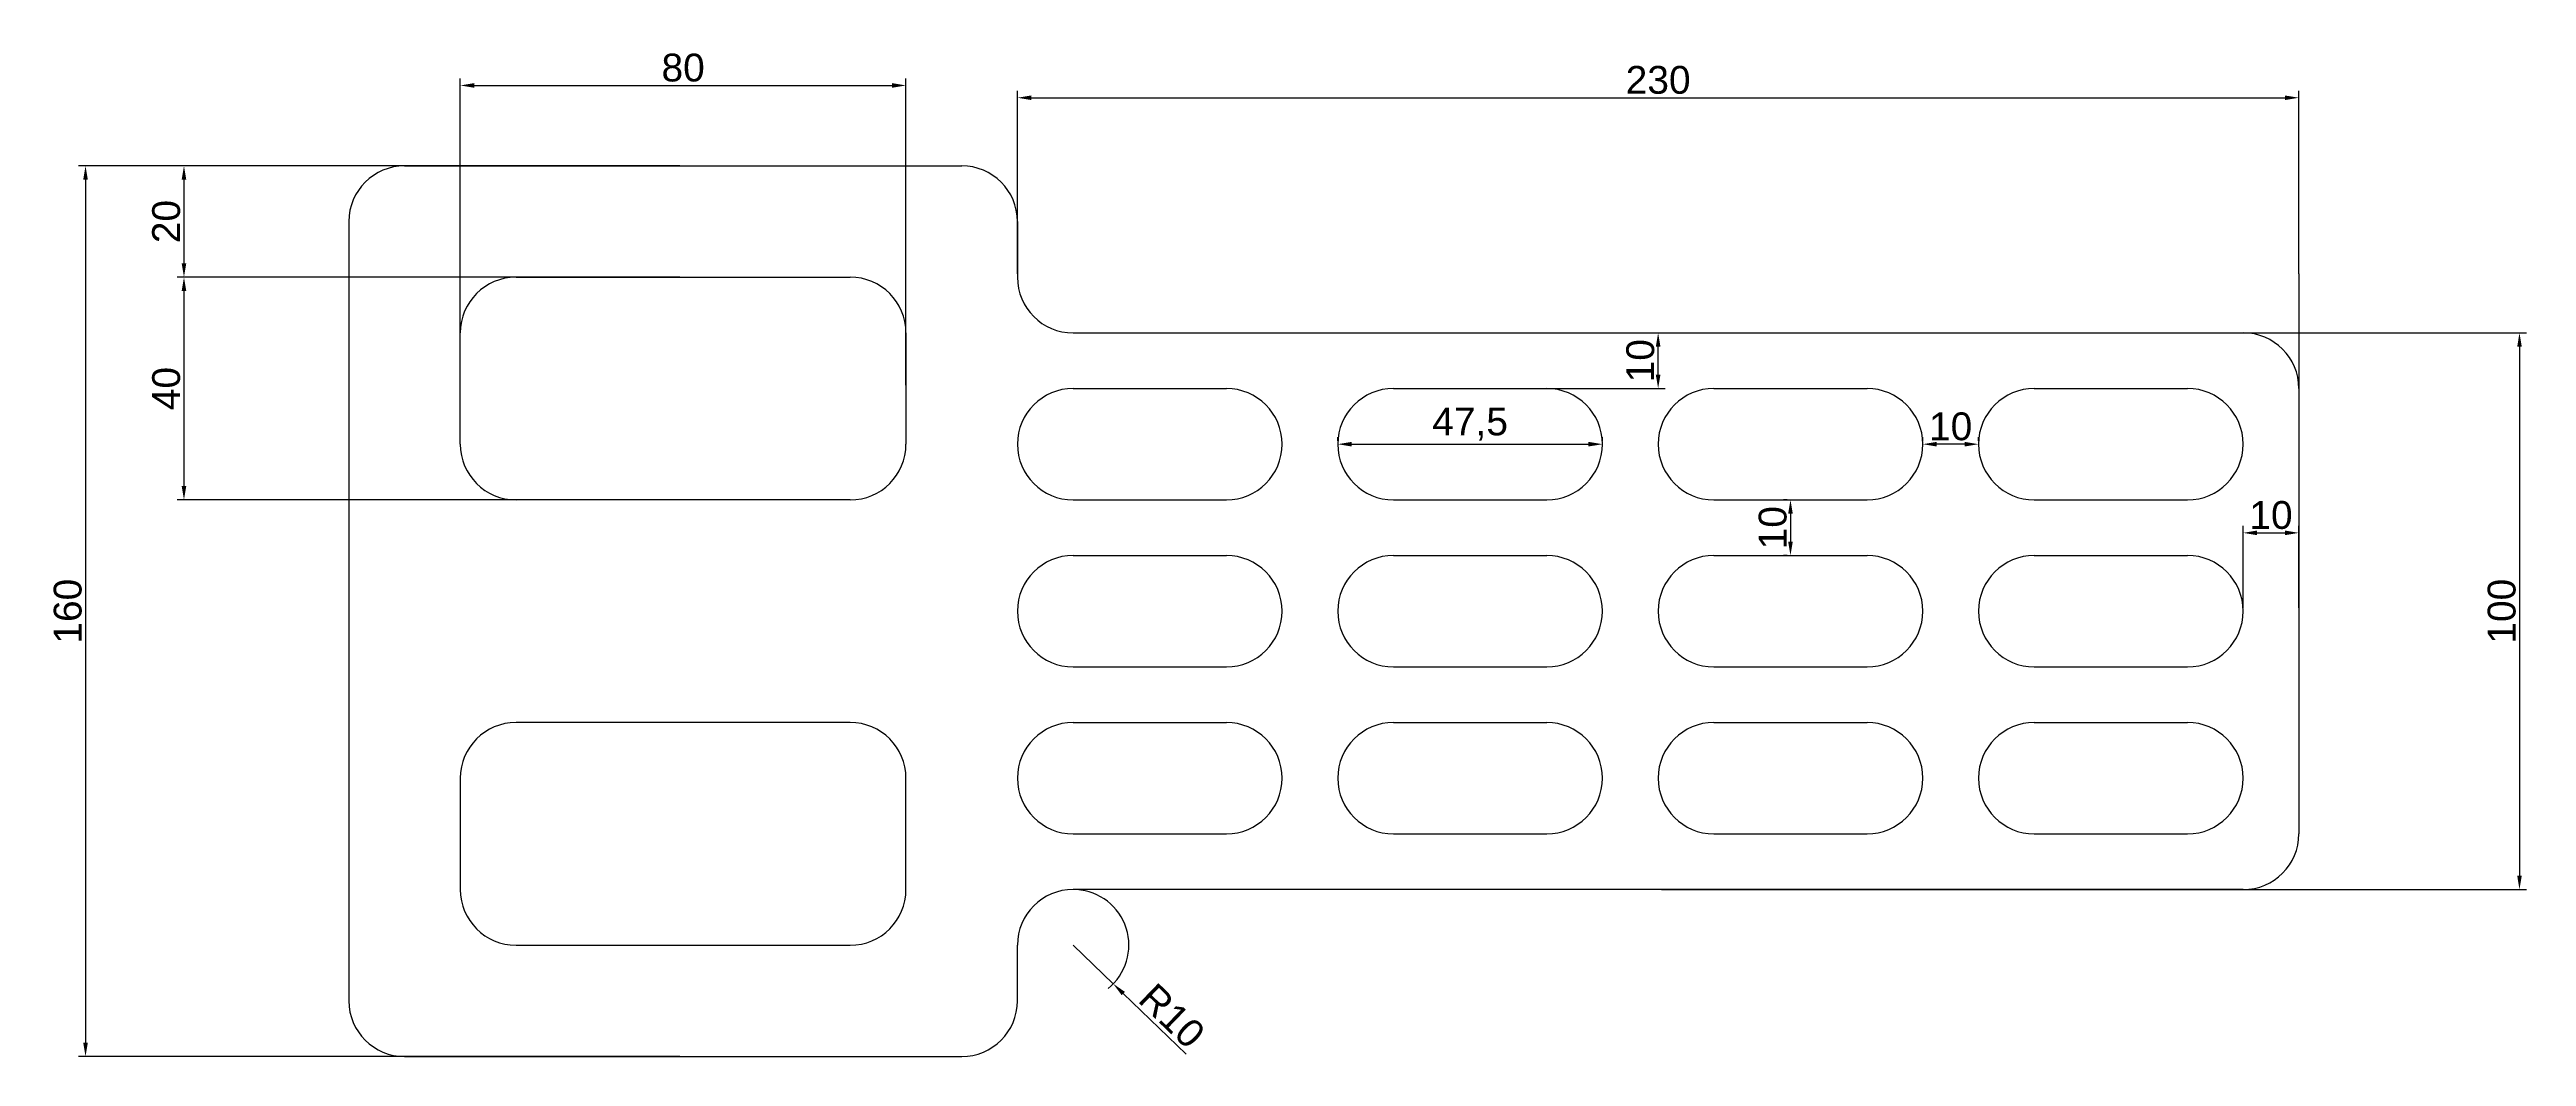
# Model space of a CAD drawing. Header units: millimetres. Extents: x 1889 to 2333, y 1795 to 1975.
import ezdxf

# ---------------------------------------------------------------- set-up
doc = ezdxf.new("R2010")
doc.units = ezdxf.units.MM
doc.styles.get("Standard").update_dxf_attribs({"font": 'arial.ttf', "height": 5})
doc.dimstyles.new('ISO-25', dxfattribs={"dimtxt": 2.5, "dimasz": 2.5, "dimexe": 1.25, "dimexo": 0.625, "dimtad": 1, "dimtxsty": 'Standard', "dimcen": 2.5, "dimadec": 0, "dimazin": 0, "dimtfac": 1, "dimtmove": 0, "dimatfit": 3, "dimfxl": 1, "dimarcsym": 0})

# ---------------------------------------------------------------- blocks, each defined once
blk = doc.blocks.new('*D5')
at = {"color": 0, "lineweight": -2, "transparency": 16777216}
for p, q in [((2001.97, 1934.59), (1911.75, 1934.59)), ((1913, 1932.09), (1913, 1897.09)), ((2001.97, 1894.59), (1911.75, 1894.59))]:
    blk.add_line(p, q, dxfattribs=at)
at = {"color": 0, "transparency": 16777216}
for points in [[(1912.58, 1932.09), (1913.41, 1932.09), (1913, 1934.59)], [(1912.58, 1897.09), (1913.41, 1897.09), (1913, 1894.59)]]:
    blk.add_solid(points, dxfattribs=at)
at = {"layer": 'Defpoints', "color": 0, "transparency": 16777216}
for p in [(2002.59, 1934.59), (1913, 1894.59), (2002.59, 1894.59)]:
    blk.add_point(p, dxfattribs=at)
at = {"color": 0, "transparency": 16777216, "insert": (1909.82, 1914.59), "char_height": 5, "attachment_point": 5, "rotation": 90}
blk.add_mtext('40', dxfattribs=at)
blk = doc.blocks.new('*D6')
at = {"color": 0, "lineweight": -2, "transparency": 16777216}
for p, q in [((1962.59, 1915.22), (1962.59, 1970.29)), ((2042.59, 1915.22), (2042.59, 1970.29)), ((1965.09, 1969.04), (2040.09, 1969.04))]:
    blk.add_line(p, q, dxfattribs=at)
at = {"color": 0, "transparency": 16777216}
for points in [[(1965.09, 1969.46), (1965.09, 1968.62), (1962.59, 1969.04)], [(2040.09, 1969.46), (2040.09, 1968.62), (2042.59, 1969.04)]]:
    blk.add_solid(points, dxfattribs=at)
at = {"layer": 'Defpoints', "color": 0, "transparency": 16777216}
for p in [(2042.59, 1969.04), (1962.59, 1914.59), (2042.59, 1914.59)]:
    blk.add_point(p, dxfattribs=at)
at = {"color": 0, "transparency": 16777216, "insert": (2002.59, 1972.22), "char_height": 5, "attachment_point": 5}
blk.add_mtext('80', dxfattribs=at)
blk = doc.blocks.new('*D7')
at = {"color": 0, "lineweight": -2, "transparency": 16777216}
for p, q in [((2001.97, 1954.59), (1911.75, 1954.59)), ((1913, 1952.09), (1913, 1937.09)), ((2001.34, 1934.59), (1911.75, 1934.59))]:
    blk.add_line(p, q, dxfattribs=at)
at = {"color": 0, "transparency": 16777216}
for points in [[(1912.58, 1952.09), (1913.41, 1952.09), (1913, 1954.59)], [(1912.58, 1937.09), (1913.41, 1937.09), (1913, 1934.59)]]:
    blk.add_solid(points, dxfattribs=at)
at = {"layer": 'Defpoints', "color": 0, "transparency": 16777216}
for p in [(2002.59, 1954.59), (1913, 1934.59), (2001.97, 1934.59)]:
    blk.add_point(p, dxfattribs=at)
at = {"color": 0, "transparency": 16777216, "insert": (1909.82, 1944.59), "char_height": 5, "attachment_point": 5, "rotation": 90}
blk.add_mtext('20', dxfattribs=at)
blk = doc.blocks.new('*D8')
at = {"color": 0, "lineweight": -2, "transparency": 16777216}
for p, q in [((2001.34, 1954.59), (1894.08, 1954.59)), ((1895.33, 1952.09), (1895.33, 1797.09)), ((2001.97, 1794.59), (1894.08, 1794.59))]:
    blk.add_line(p, q, dxfattribs=at)
at = {"color": 0, "transparency": 16777216}
for points in [[(1894.91, 1952.09), (1895.74, 1952.09), (1895.33, 1954.59)], [(1894.91, 1797.09), (1895.74, 1797.09), (1895.33, 1794.59)]]:
    blk.add_solid(points, dxfattribs=at)
at = {"layer": 'Defpoints', "color": 0, "transparency": 16777216}
for p in [(2001.97, 1954.59), (1895.33, 1794.59), (2002.59, 1794.59)]:
    blk.add_point(p, dxfattribs=at)
at = {"color": 0, "transparency": 16777216, "insert": (1892.15, 1874.59), "char_height": 5, "attachment_point": 5, "rotation": 90}
blk.add_mtext('160', dxfattribs=at)
blk = doc.blocks.new('*D9')
at = {"color": 0, "lineweight": -2, "transparency": 16777216}
for p, q in [((2062.59, 1935.22), (2062.59, 1968.08)), ((2065.09, 1966.83), (2290.09, 1966.83)), ((2292.59, 1935.22), (2292.59, 1968.08))]:
    blk.add_line(p, q, dxfattribs=at)
at = {"color": 0, "transparency": 16777216}
for points in [[(2065.09, 1967.24), (2065.09, 1966.41), (2062.59, 1966.83)], [(2290.09, 1967.24), (2290.09, 1966.41), (2292.59, 1966.83)]]:
    blk.add_solid(points, dxfattribs=at)
at = {"layer": 'Defpoints', "color": 0, "transparency": 16777216}
for p in [(2292.59, 1966.83), (2062.59, 1934.59), (2292.59, 1934.59)]:
    blk.add_point(p, dxfattribs=at)
at = {"color": 0, "transparency": 16777216, "insert": (2177.59, 1970.01), "char_height": 5, "attachment_point": 5}
blk.add_mtext('230', dxfattribs=at)
blk = doc.blocks.new('*D10')
at = {"color": 0, "lineweight": -2, "transparency": 16777216}
for p, q in [((2178.22, 1924.59), (2333.44, 1924.59)), ((2332.19, 1922.09), (2332.19, 1827.09)), ((2178.22, 1824.59), (2333.44, 1824.59))]:
    blk.add_line(p, q, dxfattribs=at)
at = {"color": 0, "transparency": 16777216}
for points in [[(2331.78, 1922.09), (2332.61, 1922.09), (2332.19, 1924.59)], [(2331.78, 1827.09), (2332.61, 1827.09), (2332.19, 1824.59)]]:
    blk.add_solid(points, dxfattribs=at)
at = {"layer": 'Defpoints', "color": 0, "transparency": 16777216}
for p in [(2177.59, 1924.59), (2177.59, 1824.59), (2332.19, 1824.59)]:
    blk.add_point(p, dxfattribs=at)
at = {"color": 0, "transparency": 16777216, "insert": (2329.02, 1874.59), "char_height": 5, "attachment_point": 5, "rotation": 90}
blk.add_mtext('100', dxfattribs=at)
blk = doc.blocks.new('*D11')
at = {"color": 0, "lineweight": -2, "transparency": 16777216}
for p, q in [((2072.59, 1814.59), (2079.79, 1807.65)), ((2092.87, 1795.03), (2081.59, 1805.91))]:
    blk.add_line(p, q, dxfattribs=at)
blk.add_arc((2072.59, 1814.59), 10, 308.8621, 86.419, dxfattribs=at)
at = {"color": 0, "transparency": 16777216}
blk.add_solid([(2081.88, 1806.21), (2081.3, 1805.61), (2079.79, 1807.65)], dxfattribs=at)
at = {"layer": 'Defpoints', "color": 0, "transparency": 16777216}
for p in [(2072.59, 1814.59), (2079.79, 1807.65)]:
    blk.add_point(p, dxfattribs=at)
at = {"color": 0, "transparency": 16777216, "insert": (2090.33, 1801.89), "char_height": 5, "attachment_point": 5, "rotation": 316.0241}
blk.add_mtext('R10', dxfattribs=at)
blk = doc.blocks.new('*U14')
for p, q in [((-12.95, -50), (14.55, -50)), ((-12.95, -70), (14.55, -70))]:
    blk.add_line(p, q)
for centre, start, end in [((-12.95, -60), 90, 270), ((14.55, -60), 270, 90)]:
    blk.add_arc(centre, 10, start, end)
blk = doc.blocks.new('*U15')
at = {"color": 0, "linetype": 'ByBlock', "lineweight": -2, "transparency": 16777216}
for p in [(0, 60), (57.5, 60), (115, 60), (172.5, 60), (0, 30), (57.5, 30), (115, 30), (172.5, 30), (0, 0), (57.5, 0), (115, 0), (172.5, 0)]:
    blk.add_blockref('*U14', p, dxfattribs=at)
blk = doc.blocks.new('*D17')
at = {"color": 0, "lineweight": -2, "transparency": 16777216}
for p, q in [((2200.72, 1894.59), (2200.09, 1894.59)), ((2201.34, 1892.09), (2201.34, 1887.09)), ((2200.72, 1884.59), (2200.09, 1884.59))]:
    blk.add_line(p, q, dxfattribs=at)
at = {"color": 0, "transparency": 16777216}
for points in [[(2200.93, 1892.09), (2201.76, 1892.09), (2201.34, 1894.59)], [(2200.93, 1887.09), (2201.76, 1887.09), (2201.34, 1884.59)]]:
    blk.add_solid(points, dxfattribs=at)
at = {"layer": 'Defpoints', "color": 0, "transparency": 16777216}
for p in [(2201.34, 1894.59), (2201.34, 1884.59), (2201.34, 1884.59)]:
    blk.add_point(p, dxfattribs=at)
at = {"color": 0, "transparency": 16777216, "insert": (2198.17, 1889.59), "char_height": 5, "attachment_point": 5, "rotation": 90}
blk.add_mtext('10', dxfattribs=at)
blk = doc.blocks.new('*D19')
at = {"color": 0, "lineweight": -2, "transparency": 16777216}
for p, q in [((2225.09, 1905.22), (2225.09, 1905.84)), ((2232.59, 1904.59), (2227.59, 1904.59)), ((2235.09, 1905.22), (2235.09, 1905.84))]:
    blk.add_line(p, q, dxfattribs=at)
at = {"color": 0, "transparency": 16777216}
for points in [[(2227.59, 1905.01), (2227.59, 1904.18), (2225.09, 1904.59)], [(2232.59, 1905.01), (2232.59, 1904.18), (2235.09, 1904.59)]]:
    blk.add_solid(points, dxfattribs=at)
at = {"layer": 'Defpoints', "color": 0, "transparency": 16777216}
for p in [(2225.09, 1904.59), (2225.09, 1904.59), (2235.09, 1904.59)]:
    blk.add_point(p, dxfattribs=at)
at = {"color": 0, "transparency": 16777216, "insert": (2230.09, 1907.77), "char_height": 5, "attachment_point": 5}
blk.add_mtext('10', dxfattribs=at)
blk = doc.blocks.new('*D22')
at = {"color": 0, "lineweight": -2, "transparency": 16777216}
for p, q in [((2282.59, 1875.22), (2282.59, 1889.91)), ((2292.59, 1875.21), (2292.59, 1889.91)), ((2285.09, 1888.66), (2290.09, 1888.66))]:
    blk.add_line(p, q, dxfattribs=at)
at = {"color": 0, "transparency": 16777216}
for points in [[(2285.09, 1889.08), (2285.09, 1888.25), (2282.59, 1888.66)], [(2290.09, 1889.08), (2290.09, 1888.25), (2292.59, 1888.66)]]:
    blk.add_solid(points, dxfattribs=at)
at = {"layer": 'Defpoints', "color": 0, "transparency": 16777216}
for p in [(2292.59, 1888.66), (2282.59, 1874.59), (2292.59, 1874.58)]:
    blk.add_point(p, dxfattribs=at)
at = {"color": 0, "transparency": 16777216, "insert": (2287.59, 1891.84), "char_height": 5, "attachment_point": 5}
blk.add_mtext('10', dxfattribs=at)
blk = doc.blocks.new('*D24')
at = {"color": 0, "lineweight": -2, "transparency": 16777216}
for p, q in [((2144.47, 1924.59), (2178.84, 1924.59)), ((2177.59, 1917.09), (2177.59, 1922.09)), ((2144.47, 1914.59), (2178.84, 1914.59))]:
    blk.add_line(p, q, dxfattribs=at)
at = {"color": 0, "transparency": 16777216}
for points in [[(2177.17, 1922.09), (2178.01, 1922.09), (2177.59, 1924.59)], [(2177.17, 1917.09), (2178.01, 1917.09), (2177.59, 1914.59)]]:
    blk.add_solid(points, dxfattribs=at)
at = {"layer": 'Defpoints', "color": 0, "transparency": 16777216}
for p in [(2143.84, 1924.59), (2177.59, 1924.59), (2143.84, 1914.59)]:
    blk.add_point(p, dxfattribs=at)
at = {"color": 0, "transparency": 16777216, "insert": (2174.41, 1919.59), "char_height": 5, "attachment_point": 5, "rotation": 90}
blk.add_mtext('10', dxfattribs=at)
blk = doc.blocks.new('*D25')
at = {"color": 0, "lineweight": -2, "transparency": 16777216}
for p, q in [((2120.09, 1905.22), (2120.09, 1905.84)), ((2122.59, 1904.59), (2165.09, 1904.59)), ((2167.59, 1905.22), (2167.59, 1905.84))]:
    blk.add_line(p, q, dxfattribs=at)
at = {"color": 0, "transparency": 16777216}
for points in [[(2122.59, 1905.01), (2122.59, 1904.18), (2120.09, 1904.59)], [(2165.09, 1905.01), (2165.09, 1904.18), (2167.59, 1904.59)]]:
    blk.add_solid(points, dxfattribs=at)
at = {"layer": 'Defpoints', "color": 0, "transparency": 16777216}
for p in [(2120.09, 1904.59), (2167.59, 1904.59), (2167.59, 1904.59)]:
    blk.add_point(p, dxfattribs=at)
at = {"color": 0, "transparency": 16777216, "insert": (2143.84, 1908.21), "char_height": 5, "attachment_point": 5}
blk.add_mtext('47,5', dxfattribs=at)

msp = doc.modelspace()

# ---------------------------------------------------------------- linework, layer by layer
for p, q in [((1952.591, 1954.593), (2052.591, 1954.593)), ((1942.591, 1944.593), (1942.591, 1804.593)), ((2062.591, 1944.593), (2062.591, 1934.593)), ((1972.591, 1934.593), (2032.591, 1934.593)), ((2292.591, 1935.218), (2292.591, 1914.593)), ((1962.591, 1904.593), (1962.591, 1924.593)), ((2042.591, 1924.593), (2042.591, 1904.593)), ((2072.591, 1924.593), (2282.591, 1924.593)), ((2073.216, 1914.593), (2073.216, 1914.593)), ((2292.591, 1914.593), (2292.591, 1834.593)), ((2032.591, 1894.593), (1972.591, 1894.593)), ((2032.591, 1854.593), (1972.591, 1854.593)), ((1962.591, 1844.593), (1962.591, 1824.593)), ((2042.591, 1824.593), (2042.591, 1844.593)), ((2282.591, 1824.593), (2072.591, 1824.593)), ((1972.591, 1814.593), (2032.591, 1814.593)), ((2062.591, 1804.593), (2062.591, 1814.593)), ((1952.591, 1794.593), (2052.591, 1794.593))]:
    msp.add_line(p, q)
for centre, start, end in [((1952.591, 1944.593), 90, 180), ((2052.591, 1944.593), 0, 90), ((1972.591, 1924.593), 90, 180), ((2032.591, 1924.593), 0, 90), ((2072.591, 1934.593), 180, 270), ((2282.591, 1914.593), 0, 90), ((1972.591, 1904.593), 180, 270), ((2032.591, 1904.593), 270, 0), ((1972.591, 1844.593), 90, 180), ((2032.591, 1844.593), 0, 90), ((2282.591, 1834.593), 270, 0), ((1972.591, 1824.593), 180, 270), ((2032.591, 1824.593), 270, 0), ((2072.591, 1814.593), 90, 180), ((1952.591, 1804.593), 180, 270), ((2052.591, 1804.593), 270, 0)]:
    msp.add_arc(centre, 10, start, end)

# ---------------------------------------------------------------- block references
msp.add_blockref('*U15', (2085.545, 1904.594))

# ---------------------------------------------------------------- dimensions: what is measured, and where the dimension line sits
for base, p1, p2, picture, middle in [((2042.591, 1969.04), (1962.591, 1914.593), (2042.591, 1914.593), '*D6', (2002.591, 1972.218)), ((2292.591, 1966.826), (2062.591, 1934.593), (2292.591, 1934.593), '*D9', (2177.591, 1970.006)), ((2167.593, 1904.594), (2120.093, 1904.594), (2167.593, 1904.594), '*D25', (2143.843, 1908.213)), ((2225.093, 1904.594), (2235.093, 1904.594), (2225.093, 1904.594), '*D19', (2230.093, 1907.772)), ((2292.591, 1888.664), (2282.593, 1874.594), (2292.591, 1874.584), '*D22', (2287.592, 1891.842))]:
    dim = msp.add_linear_dim(base=base, p1=p1, p2=p2, dimstyle='ISO-25')
    dim.commit()
    dim.dimension.update_dxf_attribs({"geometry": picture, "text_midpoint": middle})
for base, p1, p2, picture, middle in [((1895.326, 1794.593), (2001.966, 1954.593), (2002.591, 1794.593), '*D8', (1892.148, 1874.593)), ((1912.998, 1934.593), (2002.591, 1954.593), (2001.966, 1934.593), '*D7', (1909.82, 1944.593)), ((1912.998, 1894.593), (2002.591, 1934.593), (2002.591, 1894.593), '*D5', (1909.82, 1914.593)), ((2177.591, 1924.593), (2143.843, 1914.594), (2143.843, 1924.593), '*D24', (2174.413, 1919.593)), ((2332.194, 1824.593), (2177.591, 1924.593), (2177.591, 1824.593), '*D10', (2329.016, 1874.593)), ((2201.343, 1884.594), (2201.343, 1894.594), (2201.343, 1884.594), '*D17', (2198.165, 1889.594))]:
    dim = msp.add_linear_dim(base=base, p1=p1, p2=p2, angle=90, dimstyle='ISO-25')
    dim.commit()
    dim.dimension.update_dxf_attribs({"geometry": picture, "text_midpoint": middle})
dim = msp.add_radius_dim(center=(2072.591, 1814.593), mpoint=(2079.787, 1807.649), dimstyle='ISO-25')
dim.commit()
dim.dimension.update_dxf_attribs({"geometry": '*D11', "text_midpoint": (2090.334, 1801.888)})

doc.saveas('drawing.dxf')
